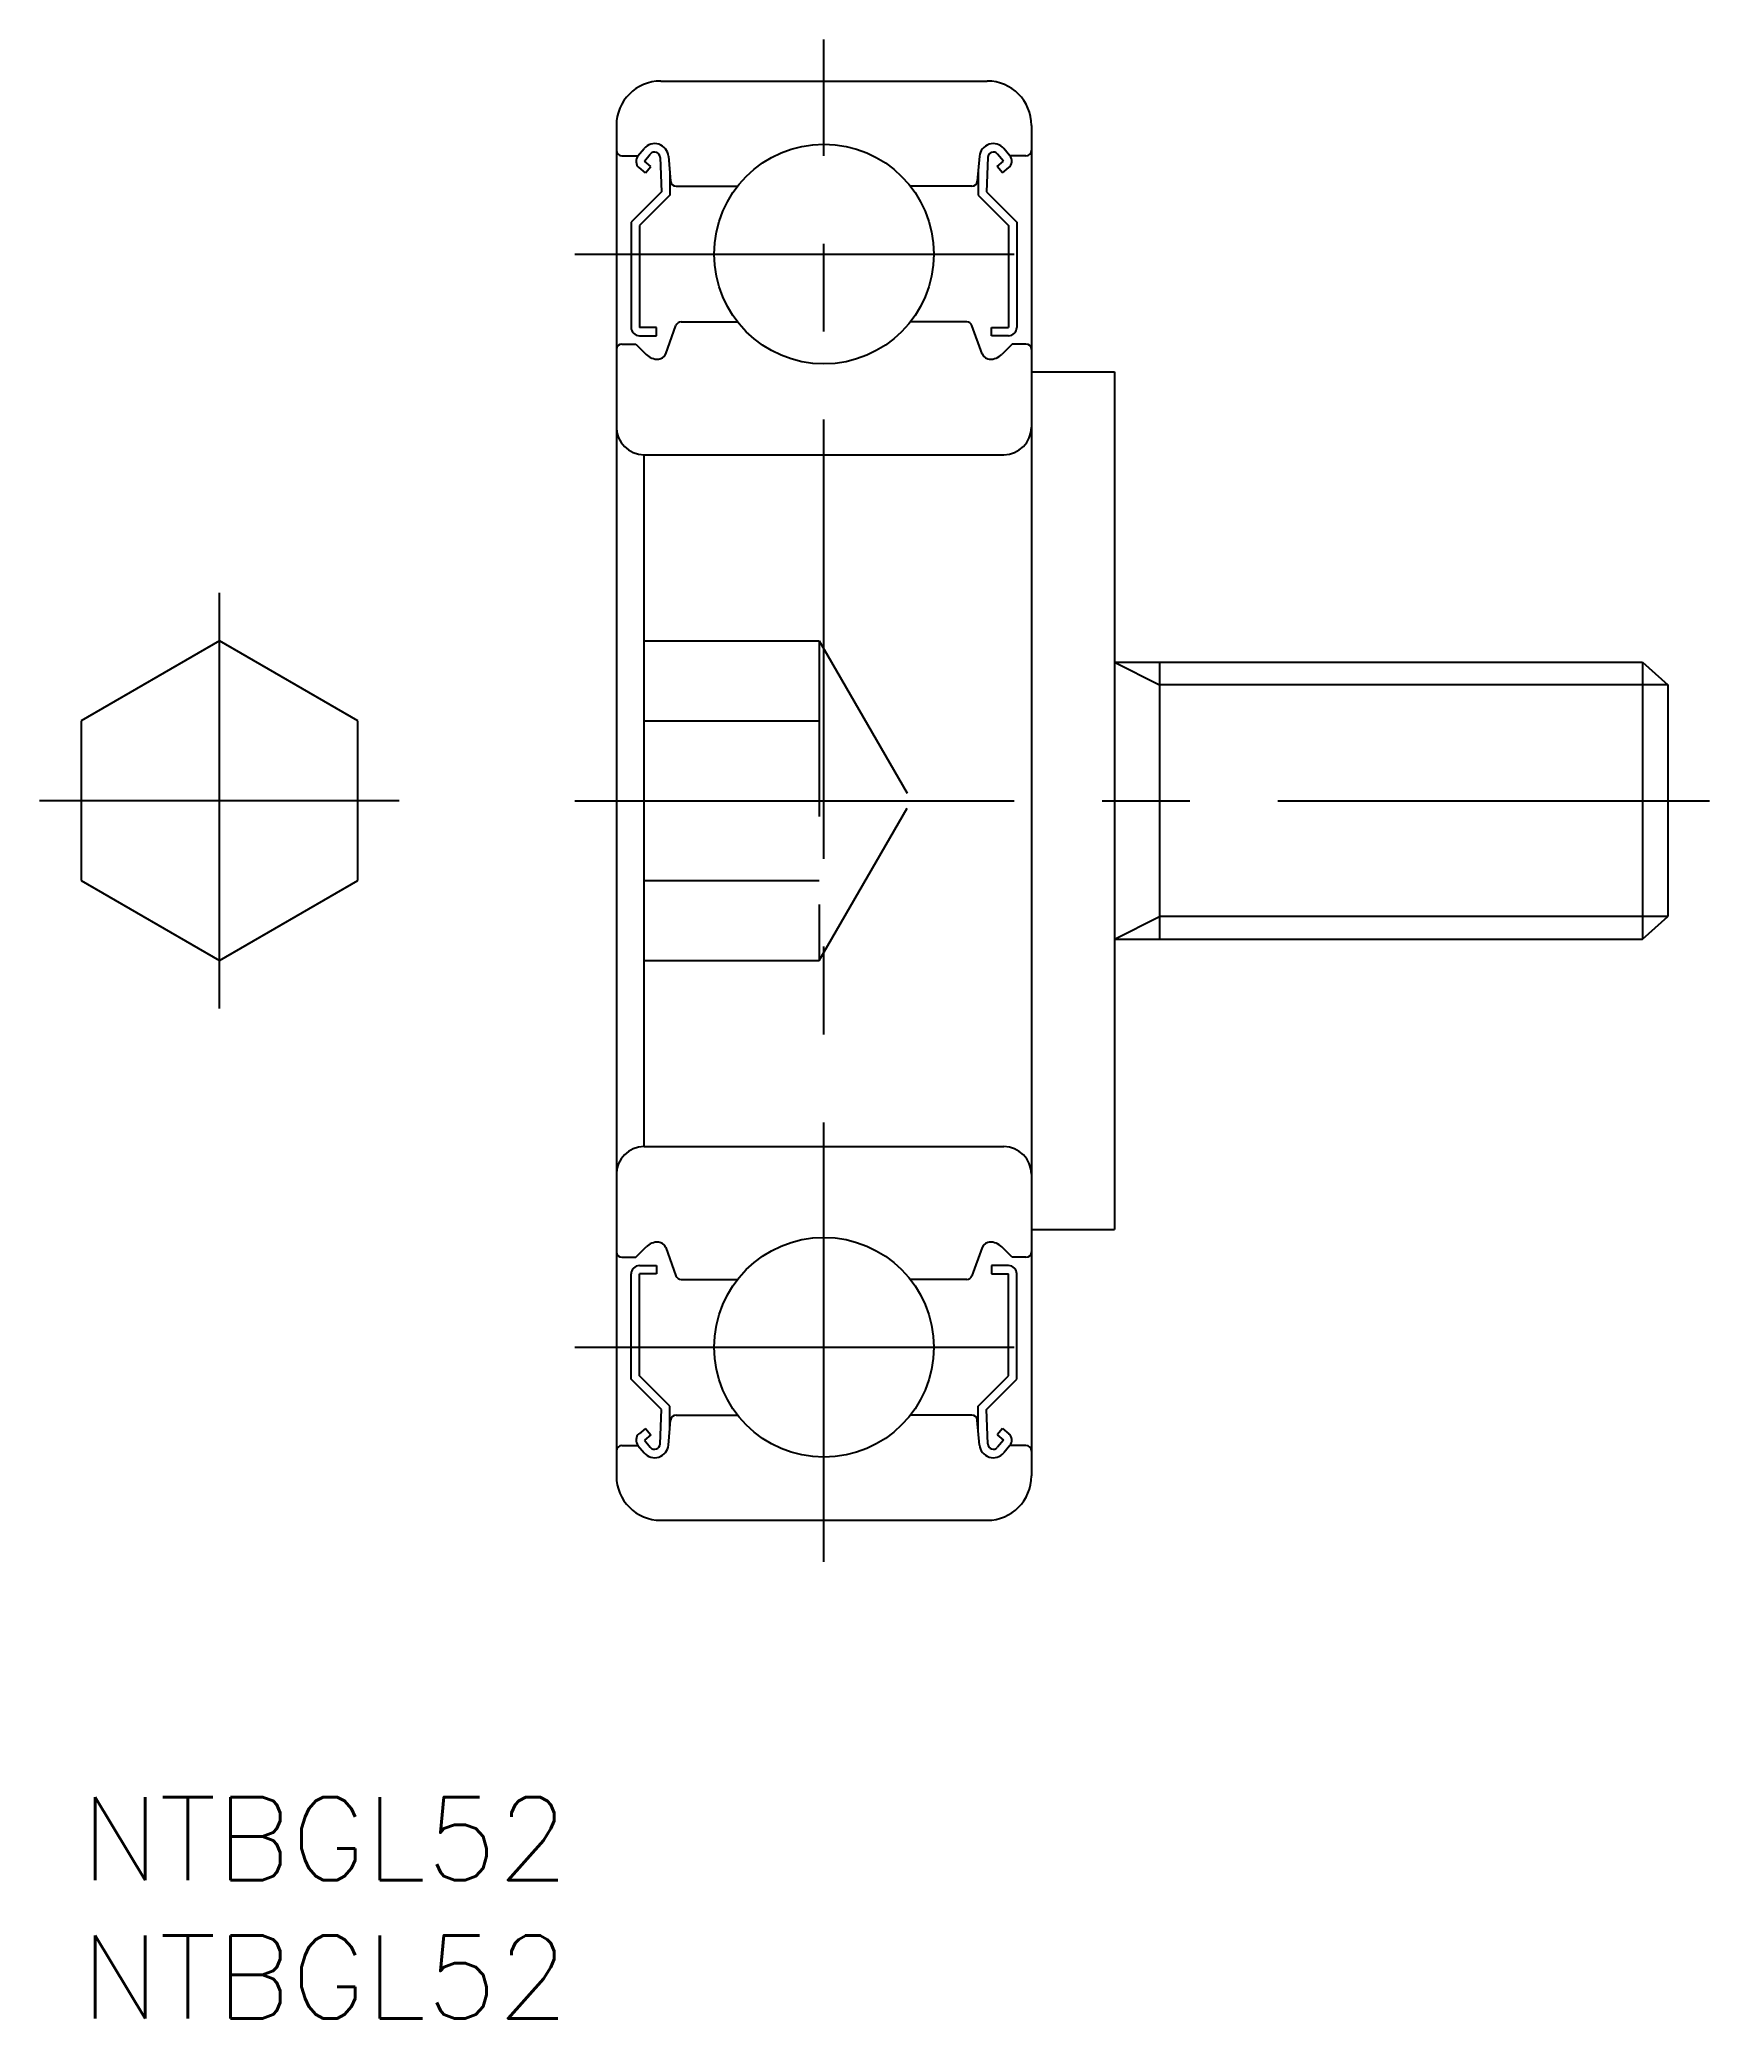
# Model space of a CAD drawing. Extents: x -1.5 to 58.8, y -8 to 63.5.
import ezdxf

# ---------------------------------------------------------------- set-up
doc = ezdxf.new("R2010")
doc.units = 0
doc.header["$LTSCALE"] = 0.5
doc.linetypes.add('CENTER', pattern=[50.8, 31.75, -6.35, 6.35, -6.35])
doc.linetypes.add('DASHED', pattern=[19.05, 12.7, -6.35])
for name, color, linetype in [('MSM_CENTER', 1, 'CENTER'), ('MSM_CONTINUOUS', 7, 'CONTINUOUS'), ('MSM_DASHED', 4, 'DASHED'), ('MSM_NARROW', 5, 'CONTINUOUS'), ('MSM_PART_NUMBER', 7, 'CONTINUOUS')]:
    doc.layers.add(name, color=color, linetype=linetype)
doc.styles.get("Standard").update_dxf_attribs({"font": 'txt.shx', "height": 3, "bigfont": 'bigfont.shx'})

# ---------------------------------------------------------------- blocks, each defined once
blk = doc.blocks.new('*U3')
at = {"layer": 'MSM_PART_NUMBER'}
blk.add_text('NTBGL52', height=3, dxfattribs=at).set_placement((0, -3))
blk = doc.blocks.new('*U4')
at = {"layer": 'MSM_PART_NUMBER'}
blk.add_text('NTBGL52', height=3, dxfattribs=at).set_placement((0, -8))

msp = doc.modelspace()

# ---------------------------------------------------------------- linework, layer by layer
at = {"layer": 'MSM_CENTER'}
for p, q in [((26.846, 8.5), (26.846, 63.5)), ((17.846, 55.75), (35.846, 55.75)), ((5, 28.494), (5, 43.506)), ((11.5, 36), (-1.5, 36)), ((17.846, 36), (58.846, 36)), ((17.846, 16.25), (35.846, 16.25))]:
    msp.add_line(p, q, dxfattribs=at)
at = {"layer": 'MSM_CONTINUOUS'}
for p, q in [((20.946, 62), (32.746, 62)), ((19.346, 60.4), (19.346, 11.6)), ((34.346, 60.4), (34.346, 11.6)), ((20.126, 59.3), (20.347, 59.562)), ((20.356, 59.107), (20.572, 59.364)), ((33.336, 59.107), (33.121, 59.364)), ((33.566, 59.3), (33.345, 59.562)), ((19.546, 59.3), (20.126, 59.3)), ((20.392, 58.684), (20.163, 58.877)), ((20.585, 58.914), (20.356, 59.107)), ((20.392, 58.684), (20.585, 58.914)), ((20.925, 59.243), (20.976, 58.004)), ((21.228, 59.284), (21.306, 58.383)), ((21.276, 58.727), (21.276, 57.88)), ((32.465, 59.284), (32.386, 58.383)), ((32.416, 58.727), (32.416, 57.88)), ((32.768, 59.243), (32.716, 58.004)), ((33.107, 58.914), (33.336, 59.107)), ((33.3, 58.684), (33.107, 58.914)), ((33.3, 58.684), (33.53, 58.877)), ((34.146, 59.3), (33.566, 59.3)), ((20.976, 58.004), (19.876, 56.904)), ((21.505, 58.2), (23.724, 58.2)), ((32.187, 58.2), (29.968, 58.2)), ((30.828, 58.2), (30.828, 58.2)), ((31.757, 58.2), (31.757, 58.2)), ((32.716, 58.004), (33.816, 56.904)), ((21.276, 57.88), (20.176, 56.78)), ((32.416, 57.88), (33.516, 56.78)), ((19.876, 56.904), (19.876, 53.1)), ((20.176, 56.78), (20.176, 53.1)), ((33.516, 56.78), (33.516, 53.1)), ((33.816, 56.904), (33.816, 53.1)), ((20.796, 53.1), (20.176, 53.1)), ((20.796, 52.8), (20.796, 53.1)), ((21.128, 52.147), (21.499, 53.168)), ((21.687, 53.3), (23.724, 53.3)), ((32.005, 53.3), (29.968, 53.3)), ((32.564, 52.147), (32.193, 53.168)), ((32.896, 53.1), (33.516, 53.1)), ((32.896, 52.8), (32.896, 53.1)), ((19.546, 52.5), (20.046, 52.5)), ((20.046, 52.5), (20.42, 52.126)), ((20.176, 52.8), (20.796, 52.8)), ((33.516, 52.8), (32.896, 52.8)), ((33.646, 52.5), (33.272, 52.126)), ((34.146, 52.5), (33.646, 52.5)), ((34.346, 51.5), (37.346, 51.5)), ((37.346, 51.5), (37.346, 20.5)), ((20.346, 23.5), (20.346, 48.5)), ((20.346, 48.5), (33.346, 48.5)), ((20.946, 48.5), (32.746, 48.5)), ((5, 41.774), (0, 38.887)), ((10, 38.887), (5, 41.774)), ((37.346, 41), (56.426, 41)), ((38.97, 41), (38.97, 31)), ((56.426, 41), (56.426, 31)), ((56.426, 41), (57.346, 40.188)), ((57.346, 40.188), (57.346, 31.812)), ((0, 38.887), (0, 33.113)), ((10, 33.113), (10, 38.887)), ((0, 33.113), (5, 30.226)), ((5, 30.226), (10, 33.113)), ((56.426, 31), (57.346, 31.812)), ((37.346, 31), (56.426, 31)), ((20.346, 23.5), (33.346, 23.5)), ((34.346, 20.5), (37.346, 20.5)), ((19.546, 19.5), (20.046, 19.5)), ((20.046, 19.5), (20.42, 19.874)), ((21.128, 19.853), (21.499, 18.832)), ((32.564, 19.853), (32.193, 18.832)), ((33.646, 19.5), (33.272, 19.874)), ((34.146, 19.5), (33.646, 19.5)), ((19.876, 15.096), (19.876, 18.9)), ((20.176, 19.2), (20.796, 19.2)), ((20.176, 15.22), (20.176, 18.9)), ((20.796, 18.9), (20.176, 18.9)), ((20.796, 19.2), (20.796, 18.9)), ((21.687, 18.7), (23.724, 18.7)), ((32.005, 18.7), (29.968, 18.7)), ((33.516, 19.2), (32.896, 19.2)), ((32.896, 19.2), (32.896, 18.9)), ((32.896, 18.9), (33.516, 18.9)), ((33.516, 15.22), (33.516, 18.9)), ((33.816, 15.096), (33.816, 18.9)), ((20.976, 13.996), (19.876, 15.096)), ((21.276, 14.12), (20.176, 15.22)), ((32.416, 14.12), (33.516, 15.22)), ((32.716, 13.996), (33.816, 15.096)), ((20.925, 12.757), (20.976, 13.996)), ((21.228, 12.716), (21.306, 13.617)), ((21.276, 13.273), (21.276, 14.12)), ((21.505, 13.8), (23.724, 13.8)), ((32.187, 13.8), (29.968, 13.8)), ((32.465, 12.716), (32.386, 13.617)), ((32.416, 13.273), (32.416, 14.12)), ((32.768, 12.757), (32.716, 13.996)), ((20.392, 13.316), (20.163, 13.123)), ((20.585, 13.086), (20.356, 12.893)), ((20.356, 12.893), (20.572, 12.636)), ((20.392, 13.316), (20.585, 13.086)), ((33.3, 13.316), (33.107, 13.086)), ((33.107, 13.086), (33.336, 12.893)), ((33.336, 12.893), (33.121, 12.636)), ((33.3, 13.316), (33.53, 13.123)), ((19.546, 12.7), (20.126, 12.7)), ((20.126, 12.7), (20.347, 12.438)), ((33.566, 12.7), (33.345, 12.438)), ((34.146, 12.7), (33.566, 12.7)), ((20.946, 10), (32.746, 10))]:
    msp.add_line(p, q, dxfattribs=at)
for centre in [(26.846, 55.75), (26.846, 16.25)]:
    msp.add_circle(centre, 3.969, dxfattribs=at)
for centre, radius, start, end in [((20.946, 60.4), 1.6, 90, 180), ((32.746, 60.4), 1.6, 0, 90), ((19.546, 59.5), 0.2, 180, 270), ((20.729, 59.24), 0.5, 4.98705, 139.90979), ((20.725, 59.235), 0.2, 2.37537, 139.99223), ((32.963, 59.24), 0.5, 40.09021, 175.01295), ((32.967, 59.235), 0.2, 40.00777, 177.62463), ((34.146, 59.5), 0.2, 270, 0), ((20.355, 59.106), 0.3, 139.90979, 229.99628), ((33.337, 59.106), 0.3, 310.00372, 40.09021), ((21.505, 58.4), 0.2, 184.98705, 270), ((32.187, 58.4), 0.2, 270, 355.01295), ((20.176, 53.1), 0.3, 180, 270), ((21.687, 53.1), 0.2, 90, 160.02987), ((32.005, 53.1), 0.2, 19.97013, 90), ((33.516, 53.1), 0.3, 270, 0), ((19.546, 52.3), 0.2, 90, 180), ((34.146, 52.3), 0.2, 0, 90), ((20.844, 52.55), 0.6, 225, 272.80484), ((20.846, 52.25), 0.3, 265.5374, 340.02987), ((32.846, 52.25), 0.3, 199.97013, 274.4626), ((32.848, 52.55), 0.6, 267.19516, 315), ((20.346, 49.5), 1, 180, 270), ((33.346, 49.5), 1, 270, 0), ((20.346, 22.5), 1, 90, 180), ((33.346, 22.5), 1, 0, 90), ((20.844, 19.45), 0.6, 87.19516, 135), ((20.846, 19.75), 0.3, 19.97013, 94.4626), ((32.846, 19.75), 0.3, 85.5374, 160.02987), ((32.848, 19.45), 0.6, 45, 92.80484), ((19.546, 19.7), 0.2, 180, 270), ((34.146, 19.7), 0.2, 270, 0), ((20.176, 18.9), 0.3, 90, 180), ((21.687, 18.9), 0.2, 199.97013, 270), ((32.005, 18.9), 0.2, 270, 340.02987), ((33.516, 18.9), 0.3, 0, 90), ((21.505, 13.6), 0.2, 90, 175.01295), ((32.187, 13.6), 0.2, 4.98705, 90), ((20.355, 12.894), 0.3, 130.00372, 220.09021), ((33.337, 12.894), 0.3, 319.90979, 49.99628), ((19.546, 12.5), 0.2, 90, 180), ((20.729, 12.76), 0.5, 220.09021, 355.01295), ((20.725, 12.765), 0.2, 220.00777, 357.62463), ((32.963, 12.76), 0.5, 184.98705, 319.90979), ((32.967, 12.765), 0.2, 182.37537, 319.99223), ((34.146, 12.5), 0.2, 0, 90), ((20.946, 11.6), 1.6, 180, 270), ((32.746, 11.6), 1.6, 270, 0)]:
    msp.add_arc(centre, radius, start, end, dxfattribs=at)
at = {"layer": 'MSM_DASHED'}
for p, q in [((20.346, 41.774), (26.679, 41.774)), ((26.679, 41.774), (30.013, 36)), ((26.679, 41.774), (26.679, 30.226)), ((20.346, 38.887), (26.679, 38.887)), ((26.679, 30.226), (30.013, 36)), ((20.346, 33.113), (26.679, 33.113)), ((20.346, 30.226), (26.679, 30.226))]:
    msp.add_line(p, q, dxfattribs=at)
at = {"layer": 'MSM_NARROW'}
for p, q in [((37.346, 41), (38.97, 40.188)), ((57.346, 40.188), (38.97, 40.188)), ((37.346, 31), (38.97, 31.812)), ((57.346, 31.812), (38.97, 31.812))]:
    msp.add_line(p, q, dxfattribs=at)

# ---------------------------------------------------------------- block references
at = {"layer": 'MSM_CONTINUOUS'}
for name in ['*U3', '*U4']:
    msp.add_blockref(name, (0, 0), dxfattribs=at)

doc.saveas('drawing.dxf')
